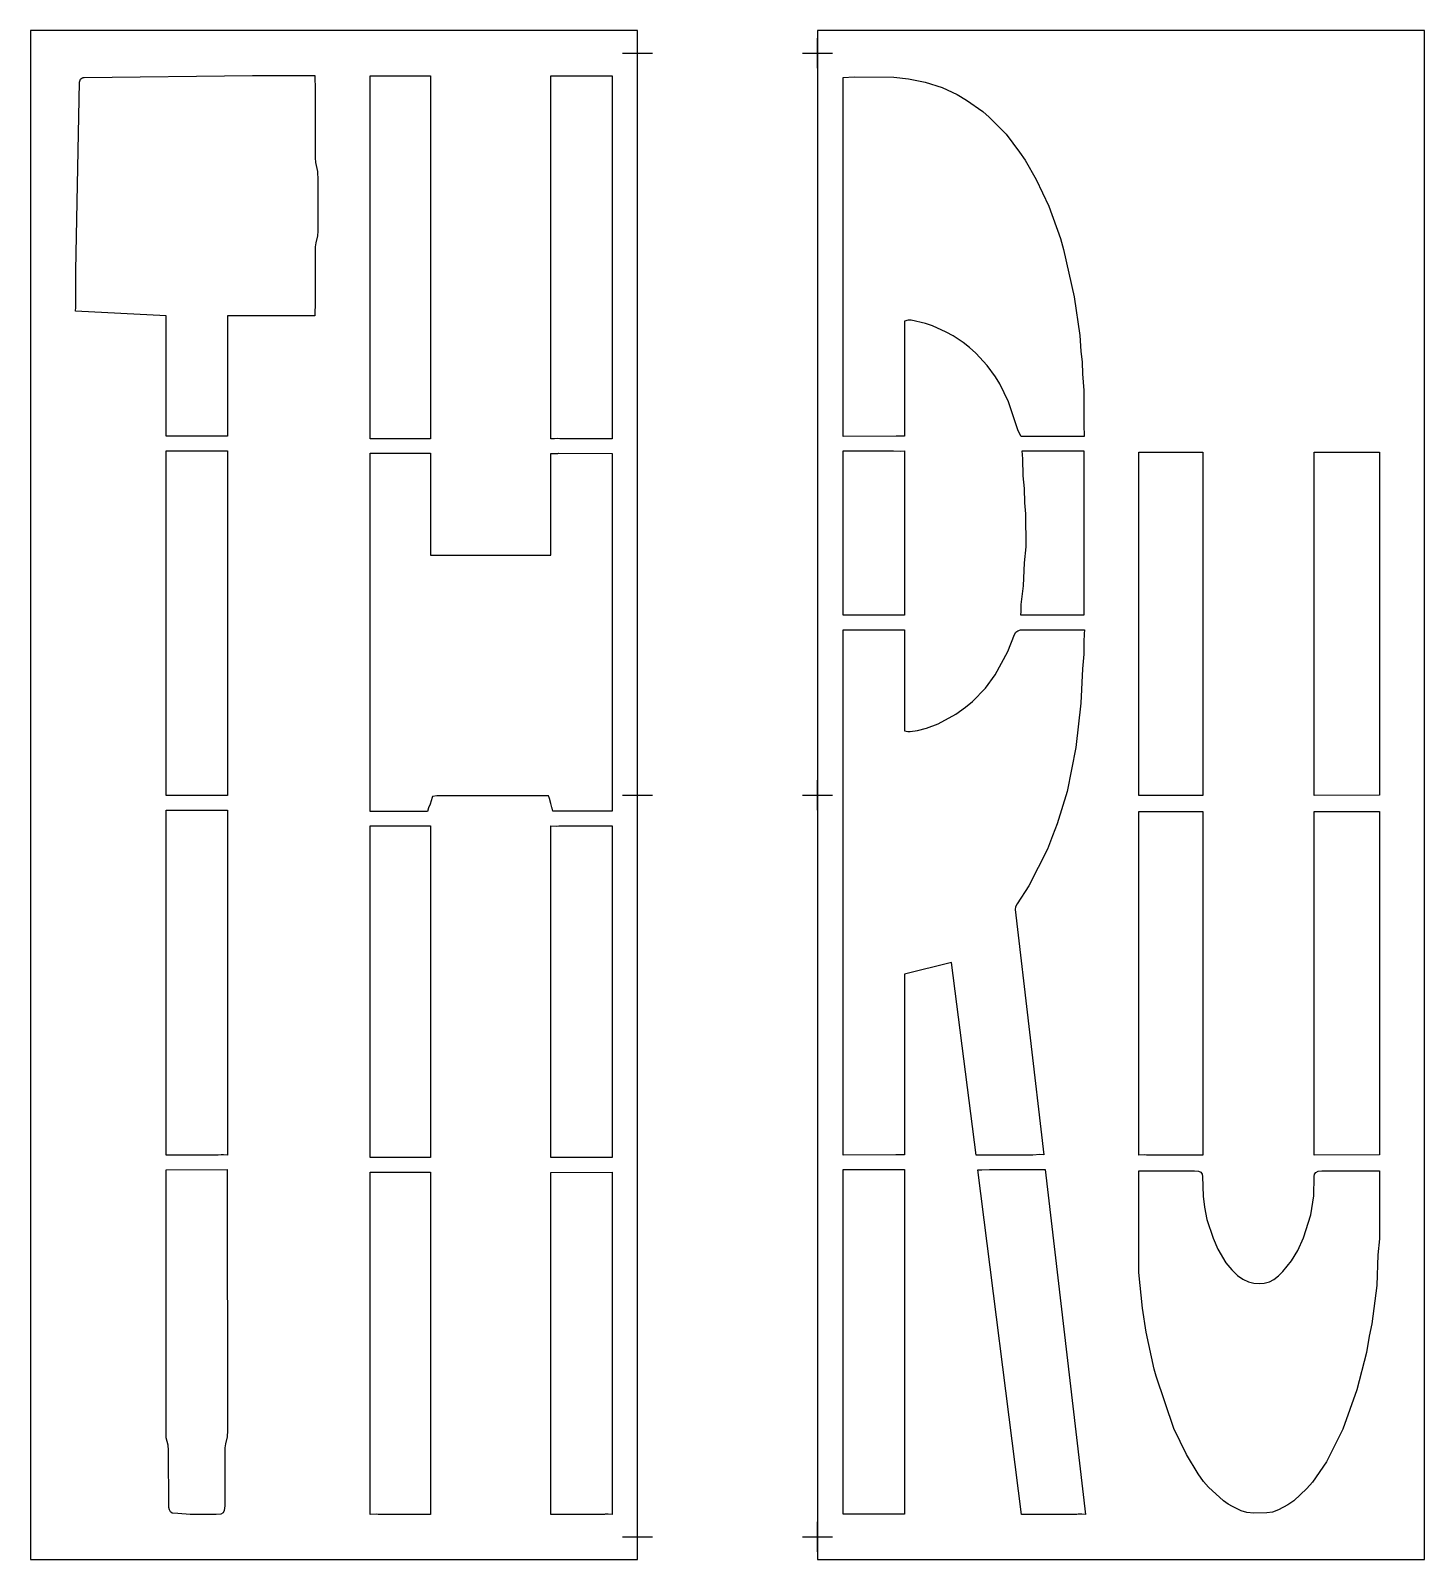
# Model space of a CAD drawing. Header units: inches. Extents: x 0 to 93, y 0 to 102.
import ezdxf

# ---------------------------------------------------------------- set-up
doc = ezdxf.new("R2010")
doc.units = ezdxf.units.IN
doc.header["$MEASUREMENT"] = 0
doc.layers.add('CUT', color=1, linetype='Continuous')
doc.layers.add('REG', color=5, linetype='Continuous')

msp = doc.modelspace()

# ---------------------------------------------------------------- linework, layer by layer
at = {"layer": 'CUT'}
for points in [[(3.33, 98.75), (3.36, 98.79), (3.41, 98.83), (3.46, 98.85), (3.52, 98.87), (3.58, 98.88), (14.8, 99), (18.98, 99), (18.97, 98.58), (18.99, 98.45), (18.99, 93.51), (19.02, 93.19), (19.15, 92.59), (19.17, 92.03), (19.16, 88.62), (19.14, 88.3), (19.03, 87.84), (19, 87.57), (18.99, 83.54), (18.98, 83.34), (18.98, 82.96), (13.14, 82.96), (13.14, 74.94), (9.59, 74.94), (9.53, 74.95), (9.3, 74.95), (9.04, 74.94), (9.04, 82.96), (3, 83.28), (3.01, 83.54), (3.01, 85.99), (3.27, 98.57), (3.28, 98.63), (3.3, 98.69)], [(22.66, 74.77), (22.66, 98.98), (26.68, 98.99), (26.68, 74.77), (26.42, 74.77), (26.16, 74.77), (26.08, 74.76)], [(34.97, 74.77), (34.71, 74.77), (34.71, 98.98), (38.81, 98.98), (38.81, 74.77), (35.32, 74.76), (35.14, 74.78)], [(60.84, 98.2), (61.83, 97.73), (62.46, 97.37), (63.56, 96.6), (63.98, 96.22), (65.1, 95.09), (65.99, 93.9), (66.37, 93.35), (67.11, 92.07), (67.95, 90.29), (68.73, 88.12), (68.94, 87.39), (69.65, 84.23), (70.03, 81.66), (70.1, 80.61), (70.18, 79.87), (70.2, 79.11), (70.28, 77.99), (70.28, 75.71), (70.32, 74.93), (66.11, 74.93), (65.97, 75.17), (65.88, 75.37), (65.27, 77.24), (64.68, 78.44), (64.4, 78.89), (63.83, 79.66), (63.08, 80.47), (62.66, 80.86), (62.24, 81.18), (61.57, 81.64), (61.11, 81.89), (60.19, 82.3), (59.73, 82.46), (58.77, 82.67), (58.57, 82.67), (58.32, 82.62), (58.32, 74.95), (58.06, 74.95), (57.85, 74.95), (57.77, 74.94), (54.22, 74.93), (54.22, 98.88), (54.97, 98.91), (57.61, 98.9), (58.58, 98.79), (59.7, 98.57)], [(13.14, 50.97), (9.04, 50.97), (9.04, 73.97), (9.3, 73.96), (9.47, 73.96), (9.65, 73.97), (13.14, 73.97)], [(35.18, 73.79), (35.24, 73.8), (38.81, 73.79), (38.81, 49.92), (35.24, 49.92), (35.11, 49.93), (34.86, 49.92), (34.8, 50.13), (34.79, 50.17), (34.71, 50.43), (34.62, 50.77), (34.57, 50.94), (27.42, 50.95), (27.11, 50.94), (26.83, 50.89), (26.81, 50.83), (26.66, 50.39), (26.56, 50.15), (26.48, 49.91), (22.66, 49.91), (22.66, 73.8), (26.68, 73.8), (26.68, 67), (34.71, 67), (34.71, 73.79), (34.97, 73.79)], [(54.73, 63), (54.47, 63), (54.22, 63), (54.22, 73.97), (57.59, 73.97), (58.07, 73.95), (58.32, 73.97), (58.32, 62.99), (54.81, 62.99)], [(66.44, 67.56), (66.43, 69.76), (66.36, 70.5), (66.34, 71.46), (66.25, 72.29), (66.21, 73.42), (66.17, 73.97), (70.28, 73.97), (70.28, 62.99), (70.03, 63.01), (69.62, 62.99), (66.08, 62.99), (66.11, 63.25), (66.11, 63.37), (66.11, 63.72), (66.27, 64.96), (66.34, 66.49)], [(78.23, 50.96), (77.97, 50.96), (77.39, 50.96), (73.95, 50.96), (73.95, 73.88), (74.21, 73.88), (74.43, 73.88), (74.48, 73.88), (78.23, 73.88)], [(85.65, 50.96), (85.65, 73.88), (85.91, 73.88), (86.14, 73.88), (86.21, 73.88), (90.01, 73.88), (90.01, 50.98)], [(58.32, 62.02), (58.32, 55.29), (58.54, 55.24), (58.69, 55.23), (59.2, 55.31), (59.8, 55.47), (60.56, 55.76), (61.74, 56.39), (62.4, 56.87), (62.85, 57.23), (63.72, 58.12), (64.38, 59.01), (65.22, 60.57), (65.66, 61.72), (65.75, 61.86), (65.88, 61.95), (66.07, 62.01), (66.35, 62.03), (70.33, 62.02), (70.32, 61.76), (70.28, 61.21), (70.28, 60.39), (70.19, 59.42), (70.1, 57.12), (69.76, 54.18), (69.17, 51.24), (68.51, 49.07), (68.19, 48.28), (67.86, 47.38), (66.62, 44.95), (65.83, 43.75), (65.74, 43.54), (65.7, 43.37), (67.61, 26.99), (67.36, 27.01), (66.89, 26.98), (63.1, 26.98), (61.46, 39.82), (58.32, 39.04), (58.32, 26.99), (58.06, 26.99), (57.75, 26.99), (54.22, 26.98), (54.22, 62.02), (57.77, 62.02), (57.83, 62.01), (58.06, 62.01)], [(12.53, 26.98), (9.04, 26.98), (9.04, 49.98), (13.14, 49.98), (13.14, 26.98), (12.88, 26.99), (12.71, 27)], [(73.95, 26.98), (73.95, 49.9), (78.23, 49.89), (78.23, 26.98), (74.48, 26.98), (74.35, 26.99)], [(90.01, 27), (85.65, 26.98), (85.65, 49.9), (85.91, 49.9), (86.14, 49.9), (86.21, 49.91), (90.01, 49.9)], [(26.68, 26.82), (22.66, 26.81), (22.66, 48.94), (22.92, 48.94), (23.13, 48.94), (23.19, 48.95), (26.68, 48.94)], [(34.71, 26.81), (34.71, 48.94), (35.1, 48.93), (35.25, 48.95), (38.81, 48.94), (38.81, 26.82)], [(13, 7.72), (12.97, 7.45), (12.96, 3.57), (12.93, 3.26), (12.85, 3.11), (12.69, 3.03), (12.38, 3), (12.38, 3), (10.66, 3), (9.82, 3.07), (9.45, 3.09), (9.34, 3.18), (9.27, 3.31), (9.23, 3.47), (9.21, 7.3), (9.18, 7.62), (9.06, 8.12), (9.04, 8.54), (9.04, 26), (13.12, 26.01), (13.14, 8.6), (13.11, 8.18)], [(23.19, 3), (23.06, 3.01), (22.66, 3), (22.66, 25.83), (25.83, 25.84), (26.46, 25.83), (26.68, 25.84), (26.68, 3)], [(38.3, 3), (34.71, 3), (34.71, 25.82), (38.81, 25.83), (38.81, 3), (38.55, 3.01), (38.35, 3.01)], [(58.32, 26.01), (58.32, 3.02), (54.22, 3.01), (54.22, 26.01), (54.47, 26.01), (54.7, 26.01), (54.77, 26.01)], [(69.91, 3.01), (69.83, 3), (66.14, 3), (63.22, 26), (63.48, 25.99), (64, 26.02), (67.03, 26.01), (67.72, 26.01), (70.41, 3), (70.15, 3.01)], [(78.21, 25.55), (78.25, 24.23), (78.34, 23.5), (78.5, 22.67), (78.91, 21.44), (79.24, 20.7), (79.77, 19.79), (80.17, 19.32), (80.55, 18.95), (80.89, 18.7), (81.28, 18.52), (81.63, 18.43), (81.99, 18.4), (82.32, 18.44), (82.68, 18.53), (82.97, 18.68), (83.28, 18.91), (83.58, 19.21), (84.14, 19.93), (84.56, 20.62), (84.94, 21.45), (85.44, 23), (85.63, 24.26), (85.66, 25.54), (85.69, 25.7), (85.77, 25.82), (85.92, 25.9), (86.18, 25.93), (90.02, 25.93), (90.01, 25.19), (90.01, 21.4), (89.92, 20.33), (89.84, 18.27), (89.52, 15.71), (89.34, 14.89), (89.16, 13.8), (88.5, 11.32), (87.57, 8.7), (86.48, 6.51), (85.56, 5.16), (85.18, 4.73), (84.3, 3.92), (83.91, 3.65), (83.27, 3.31), (82.87, 3.16), (82.5, 3.1), (81.63, 3.09), (81.16, 3.14), (80.8, 3.25), (80.21, 3.53), (79.92, 3.69), (79.61, 3.91), (78.62, 4.81), (78.28, 5.21), (77.91, 5.72), (77.14, 6.99), (76.3, 8.73), (75.12, 12.23), (74.99, 12.69), (74.46, 15.17), (74.2, 16.77), (73.97, 19.15), (73.95, 25.1), (73.96, 25.29), (73.95, 25.93), (77.67, 25.93), (77.94, 25.9), (78.1, 25.83), (78.18, 25.71)]]:
    msp.add_lwpolyline(points, close=True, dxfattribs=at)
at = {"layer": 'REG'}
for points in [[(0, 0), (40.51, 0), (40.51, 102), (0, 102)], [(52.51, 0), (93.02, 0), (93.02, 102), (52.51, 102)]]:
    msp.add_lwpolyline(points, close=True, dxfattribs=at)
for points in [[(40.51, 99.5), (40.51, 101.5)], [(52.51, 99.5), (52.51, 101.5)], [(39.51, 100.5), (41.51, 100.5)], [(51.51, 100.5), (53.51, 100.5)], [(40.51, 50), (40.51, 52)], [(52.51, 50), (52.51, 52)], [(39.51, 51), (41.51, 51)], [(51.51, 51), (53.51, 51)], [(40.51, 0.5), (40.51, 2.5)], [(52.51, 0.5), (52.51, 2.5)], [(39.51, 1.5), (41.51, 1.5)], [(51.51, 1.5), (53.51, 1.5)]]:
    msp.add_lwpolyline(points, dxfattribs=at)

doc.saveas('drawing.dxf')
